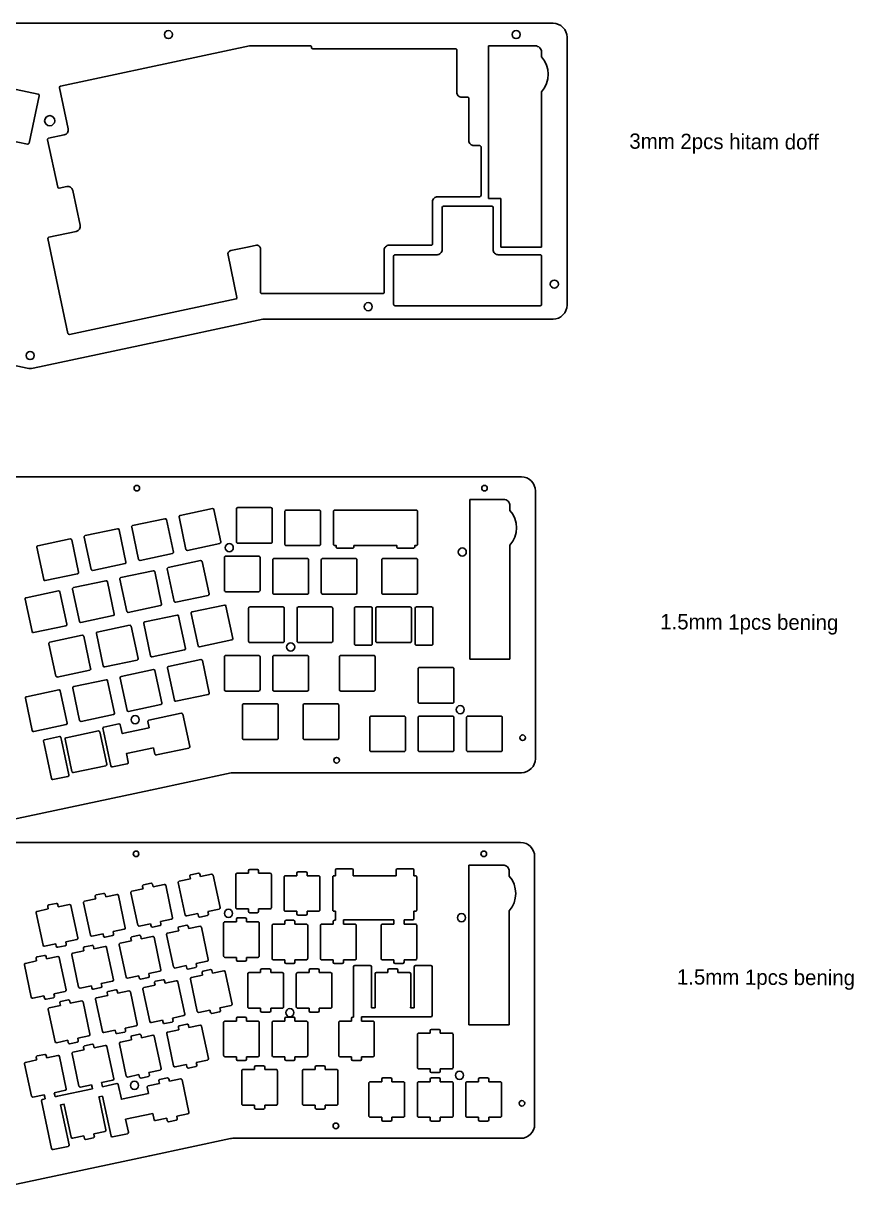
# Model space of a CAD drawing. Extents: x -1 to 521, y -314 to 711.
# Drawn here: x 166.9 to 493.4, y -313.8 to 143.9 of the extents above; entities that cross this region are included whole.
import ezdxf

# ---------------------------------------------------------------- set-up
doc = ezdxf.new("R2010")
doc.units = 0
doc.layers.get('0').update_dxf_attribs({"linetype": 'CONTINUOUS'})

msp = doc.modelspace()

# ---------------------------------------------------------------- linework, layer by layer
for p, q in [((349.83, 98.76), (349.83, 134.98)), ((351.6, 74.94), (349.83, 74.94)), ((351.6, 74.94), (354.6, 74.94)), ((354.6, 74.94), (354.6, 55.89)), ((354.6, 55.89), (370.65, 55.89)), ((342.4, -81.07), (342.4, -43.28)), ((228.12, -50.17), (230.82, -62.89)), ((241.22, -46.88), (228.5, -49.58)), ((244.51, -59.98), (241.81, -47.26)), ((203.95, -54.8), (191.23, -57.5)), ((209.48, -54.14), (212.19, -66.85)), ((222.58, -50.84), (209.87, -53.54)), ((225.88, -63.94), (223.18, -51.22)), ((185.32, -58.76), (172.6, -61.46)), ((188.61, -71.86), (185.91, -59.15)), ((190.85, -58.1), (193.55, -70.81)), ((207.25, -67.9), (204.54, -55.19)), ((172.22, -62.06), (174.92, -74.77)), ((231.41, -63.28), (244.13, -60.57)), ((194.15, -71.2), (206.86, -68.49)), ((212.78, -67.24), (225.5, -64.53)), ((236.6, -67.32), (223.89, -70.02)), ((239.9, -80.42), (237.19, -67.7)), ((175.51, -75.16), (188.23, -72.46)), ((217.97, -71.28), (205.25, -73.98)), ((221.26, -84.38), (218.56, -71.66)), ((223.5, -70.61), (226.2, -83.33)), ((199.33, -75.24), (186.62, -77.94)), ((202.63, -88.34), (199.93, -75.62)), ((204.87, -74.57), (207.57, -87.29)), ((180.7, -79.2), (167.98, -81.9)), ((184, -92.3), (181.29, -79.58)), ((186.23, -78.53), (188.94, -91.25)), ((226.8, -83.71), (239.51, -81.01)), ((342.4, -81.07), (342.4, -106.07)), ((167.6, -82.49), (170.3, -95.21)), ((208.16, -87.67), (220.88, -84.97)), ((245.96, -84.78), (233.24, -87.48)), ((249.26, -97.88), (246.55, -85.17)), ((189.53, -91.63), (202.24, -88.93)), ((227.33, -88.74), (214.61, -91.44)), ((230.62, -101.84), (227.92, -89.13)), ((232.86, -88.08), (235.56, -100.79)), ((170.9, -95.59), (183.61, -92.89)), ((195.59, -96), (198.29, -108.71)), ((208.69, -92.7), (195.98, -95.41)), ((211.99, -105.8), (209.29, -93.09)), ((214.23, -92.04), (216.93, -104.75)), ((176.96, -99.96), (179.66, -112.67)), ((190.06, -96.66), (177.34, -99.37)), ((193.35, -109.76), (190.65, -97.05)), ((236.15, -101.18), (248.87, -98.47)), ((217.52, -105.14), (230.24, -102.44)), ((198.89, -109.1), (211.6, -106.4)), ((223.58, -109.5), (226.29, -122.22)), ((236.68, -106.21), (223.97, -108.91)), ((239.98, -119.31), (237.28, -106.59)), ((342.4, -106.07), (358.21, -106.07)), ((180.25, -113.06), (192.97, -110.36)), ((199.42, -114.13), (186.7, -116.83)), ((204.95, -113.46), (207.65, -126.18)), ((218.05, -110.17), (205.34, -112.87)), ((221.35, -123.27), (218.64, -110.55)), ((180.78, -118.09), (168.07, -120.79)), ((184.08, -131.19), (181.38, -118.47)), ((186.32, -117.42), (189.02, -130.14)), ((202.71, -127.23), (200.01, -114.51)), ((167.68, -121.39), (170.39, -134.1)), ((226.88, -122.6), (239.6, -119.9)), ((189.61, -130.53), (202.33, -127.82)), ((208.25, -126.56), (220.96, -123.86)), ((228.99, -127.32), (216.27, -130.02)), ((232.29, -140.42), (229.58, -127.7)), ((170.98, -134.49), (183.69, -131.78)), ((204.43, -131.52), (198.56, -132.76)), ((205.23, -132.88), (205.02, -131.9)), ((181.07, -136.48), (175.2, -137.73)), ((196.38, -134.25), (183.67, -136.95)), ((199.68, -147.35), (196.97, -134.63)), ((184.78, -151.54), (181.87, -137.84)), ((183.28, -137.54), (185.98, -150.26)), ((218.07, -140.88), (218.59, -143.33)), ((219.19, -143.71), (231.9, -141.01)), ((186.58, -150.65), (199.29, -147.94)), ((201.89, -148.41), (207.75, -147.17)), ((178.53, -153.38), (184.4, -152.13)), ((342.11, -224.77), (342.11, -186.98)), ((232.4, -191.37), (232.61, -192.35)), ((235.72, -190.16), (232.79, -190.78)), ((236.52, -191.52), (236.31, -190.54)), ((240.92, -190.59), (236.52, -191.52)), ((244.22, -203.69), (241.52, -190.97)), ((255.41, -189.19), (255.41, -190.19)), ((258.91, -188.69), (255.91, -188.69)), ((259.41, -190.19), (259.41, -189.19)), ((274.46, -190.14), (274.46, -191.14)), ((277.96, -189.64), (274.96, -189.64)), ((278.46, -191.14), (278.46, -190.14)), ((289.59, -188.89), (289.59, -191.14)), ((296.09, -188.39), (290.09, -188.39)), ((296.59, -191.14), (296.59, -188.89)), ((313.47, -191.14), (296.59, -191.14)), ((313.47, -188.89), (313.47, -191.14)), ((319.97, -188.39), (313.97, -188.39)), ((320.47, -191.14), (320.47, -188.89)), ((213.98, -196.31), (209.57, -197.25)), ((213.77, -195.34), (213.98, -196.31)), ((217.09, -194.12), (214.15, -194.74)), ((217.89, -195.48), (217.68, -194.5)), ((222.29, -194.55), (217.89, -195.48)), ((225.59, -207.65), (222.88, -194.93)), ((227.82, -193.88), (230.53, -206.6)), ((232.61, -192.35), (228.21, -193.29)), ((190.94, -201.21), (195.34, -200.27)), ((195.13, -199.3), (195.34, -200.27)), ((198.45, -198.08), (195.52, -198.7)), ((199.26, -199.44), (199.05, -198.46)), ((199.26, -199.44), (203.76, -198.5)), ((206.95, -211.61), (204.25, -198.89)), ((209.19, -197.84), (211.89, -210.56)), ((171.92, -205.76), (174.63, -218.48)), ((172.31, -205.17), (176.71, -204.23)), ((176.5, -203.26), (176.71, -204.23)), ((179.82, -202.04), (176.89, -202.66)), ((180.62, -203.4), (180.41, -202.43)), ((185.02, -202.47), (180.62, -203.4)), ((188.32, -215.57), (185.62, -202.85)), ((190.56, -201.8), (193.26, -214.52)), ((239.43, -205.22), (243.84, -204.28)), ((239.43, -205.22), (239.64, -206.19)), ((255.41, -205.19), (255.41, -204.19)), ((258.91, -205.69), (255.91, -205.69)), ((259.41, -204.19), (259.41, -205.19)), ((274.46, -206.14), (274.46, -205.14)), ((278.46, -205.14), (278.46, -206.14)), ((289.59, -205.14), (289.59, -208.04)), ((320.47, -208.04), (320.47, -205.14)), ((212.49, -210.94), (216.89, -210.01)), ((217.1, -210.99), (216.89, -210.01)), ((220.8, -209.18), (225.2, -208.24)), ((220.8, -209.18), (221.01, -210.15)), ((231.12, -206.98), (235.52, -206.05)), ((235.73, -207.02), (235.52, -206.05)), ((239.26, -206.79), (236.32, -207.41)), ((250.64, -208.24), (250.64, -209.24)), ((254.14, -207.74), (251.14, -207.74)), ((254.64, -209.24), (254.64, -208.24)), ((269.69, -209.19), (269.69, -210.19)), ((273.19, -208.69), (270.19, -208.69)), ((273.69, -210.19), (273.69, -209.19)), ((277.96, -206.64), (274.96, -206.64)), ((288.74, -209.19), (288.74, -210.19)), ((288.74, -209.19), (288.74, -210.19)), ((289.59, -208.69), (289.24, -208.69)), ((289.59, -208.69), (289.24, -208.69)), ((289.59, -208.04), (289.59, -208.69)), ((292.74, -208.54), (293.59, -208.54)), ((292.74, -209.19), (292.74, -208.54)), ((292.74, -210.19), (292.74, -209.19)), ((292.74, -210.19), (292.74, -209.19)), ((293.59, -208.54), (296.09, -208.54)), ((296.09, -208.54), (312.56, -208.54)), ((312.56, -209.19), (312.56, -208.54)), ((312.56, -209.19), (312.56, -210.19)), ((316.56, -208.54), (319.97, -208.54)), ((316.56, -209.19), (316.56, -208.54)), ((316.56, -210.19), (316.56, -209.19)), ((193.85, -214.9), (198.25, -213.97)), ((198.46, -214.95), (198.25, -213.97)), ((201.99, -214.71), (199.05, -215.33)), ((202.17, -213.14), (206.57, -212.2)), ((202.17, -213.14), (202.37, -214.11)), ((212.47, -214.55), (209.54, -215.18)), ((213.27, -215.92), (213.06, -214.94)), ((217.67, -214.98), (213.27, -215.92)), ((220.62, -210.75), (217.69, -211.37)), ((223.21, -214.32), (225.91, -227.03)), ((223.59, -213.72), (227.99, -212.79)), ((227.79, -211.81), (227.99, -212.79)), ((231.11, -210.59), (228.17, -211.22)), ((231.91, -211.96), (231.7, -210.98)), ((236.41, -211.01), (231.91, -211.96)), ((239.6, -224.12), (236.9, -211.41)), ((179.62, -217.93), (175.22, -218.86)), ((179.83, -218.91), (179.62, -217.93)), ((183.36, -218.67), (180.42, -219.29)), ((187.93, -216.16), (183.53, -217.1)), ((183.53, -217.1), (183.74, -218.08)), ((193.84, -218.52), (190.9, -219.14)), ((194.64, -219.88), (194.43, -218.9)), ((199.04, -218.94), (194.64, -219.88)), ((202.34, -232.04), (199.63, -219.33)), ((204.57, -218.28), (207.28, -230.99)), ((204.96, -217.69), (209.36, -216.75)), ((209.15, -215.77), (209.36, -216.75)), ((220.97, -228.08), (218.27, -215.37)), ((171.88, -223.69), (172.09, -224.67)), ((175.2, -222.48), (172.27, -223.1)), ((176, -223.84), (175.8, -222.86)), ((180.41, -222.9), (176, -223.84)), ((183.7, -236), (181, -223.29)), ((185.94, -222.24), (188.64, -234.95)), ((190.73, -220.71), (186.32, -221.65)), ((190.52, -219.73), (190.73, -220.71)), ((250.64, -224.24), (250.64, -223.24)), ((254.64, -223.24), (254.64, -224.24)), ((269.69, -225.19), (269.69, -224.19)), ((273.69, -224.19), (273.69, -225.19)), ((288.74, -225.19), (288.74, -224.19)), ((288.74, -225.19), (288.74, -224.19)), ((292.74, -224.19), (292.74, -225.19)), ((292.74, -224.19), (292.74, -225.19)), ((312.56, -225.19), (312.56, -224.19)), ((316.56, -224.19), (316.56, -225.19)), ((167.31, -226.2), (170.01, -238.92)), ((172.09, -224.67), (167.69, -225.61)), ((220.58, -228.68), (216.18, -229.61)), ((230.9, -226.48), (226.4, -227.43)), ((231.11, -227.46), (230.9, -226.48)), ((234.64, -227.22), (231.71, -227.85)), ((239.22, -224.72), (234.82, -225.65)), ((234.82, -225.65), (235.02, -226.63)), ((240.46, -228.06), (237.53, -228.68)), ((241.26, -229.42), (241.06, -228.44)), ((245.67, -228.49), (241.26, -229.42)), ((254.14, -224.74), (251.14, -224.74)), ((260.17, -228.24), (260.17, -229.24)), ((263.67, -227.74), (260.67, -227.74)), ((264.17, -229.24), (264.17, -228.24)), ((273.19, -225.69), (270.19, -225.69)), ((279.22, -228.24), (279.22, -229.24)), ((282.72, -227.74), (279.72, -227.74)), ((283.22, -229.24), (283.22, -228.24)), ((292.24, -225.69), (289.24, -225.69)), ((292.24, -225.69), (289.24, -225.69)), ((296.74, -226.99), (296.74, -246.14)), ((303.24, -226.49), (297.24, -226.49)), ((303.74, -243.04), (303.74, -226.99)), ((310.18, -228.24), (310.18, -229.24)), ((313.68, -227.74), (310.68, -227.74)), ((316.06, -225.69), (313.06, -225.69)), ((314.18, -229.24), (314.18, -228.24)), ((320.61, -226.99), (320.61, -243.04)), ((327.11, -226.49), (321.11, -226.49)), ((327.61, -246.14), (327.61, -226.99)), ((342.11, -224.77), (342.11, -249.77)), ((197.55, -233.57), (201.95, -232.64)), ((212.27, -230.44), (207.87, -231.38)), ((212.48, -231.42), (212.27, -230.44)), ((216.01, -231.18), (213.07, -231.81)), ((216.18, -229.61), (216.39, -230.59)), ((218.51, -233.24), (218.72, -234.22)), ((221.83, -232.02), (218.9, -232.64)), ((222.63, -233.38), (222.42, -232.41)), ((227.03, -232.45), (222.63, -233.38)), ((230.33, -245.55), (227.63, -232.83)), ((232.57, -231.78), (235.27, -244.5)), ((237.35, -230.25), (232.95, -231.19)), ((237.14, -229.28), (237.35, -230.25)), ((248.96, -241.59), (246.26, -228.87)), ((305.18, -229.74), (305.18, -242.74)), ((310.18, -229.24), (305.68, -229.24)), ((318.68, -229.24), (314.18, -229.24)), ((319.18, -242.74), (319.18, -229.74)), ((178.92, -237.53), (183.32, -236.6)), ((178.92, -237.53), (179.12, -238.51)), ((189.24, -235.34), (193.64, -234.4)), ((193.84, -235.38), (193.64, -234.4)), ((197.37, -235.14), (194.44, -235.77)), ((197.55, -233.57), (197.76, -234.55)), ((199.88, -237.2), (200.08, -238.18)), ((203.2, -235.98), (200.26, -236.6)), ((204, -237.34), (203.79, -236.37)), ((208.4, -236.41), (204, -237.34)), ((211.69, -249.51), (208.99, -236.79)), ((213.93, -235.74), (216.63, -248.46)), ((218.72, -234.22), (214.32, -235.15)), ((170.6, -239.3), (175, -238.37)), ((175.21, -239.34), (175, -238.37)), ((178.74, -239.1), (175.8, -239.73)), ((181.45, -242.14), (177.05, -243.07)), ((181.24, -241.16), (181.45, -242.14)), ((184.56, -239.94), (181.63, -240.57)), ((185.36, -241.31), (185.16, -240.33)), ((189.87, -240.36), (185.36, -241.31)), ((193.06, -253.47), (190.36, -240.75)), ((195.3, -239.7), (198, -252.42)), ((195.68, -239.11), (200.08, -238.18)), ((244.18, -243.12), (248.58, -242.18)), ((176.66, -243.67), (179.37, -256.38)), ((229.94, -246.14), (225.54, -247.08)), ((225.54, -247.08), (225.75, -248.06)), ((235.86, -244.88), (240.26, -243.95)), ((240.47, -244.93), (240.26, -243.95)), ((244, -244.69), (241.06, -245.31)), ((244.18, -243.12), (244.38, -244.1)), ((254.14, -246.79), (251.14, -246.79)), ((260.17, -244.24), (260.17, -243.24)), ((263.67, -244.74), (260.67, -244.74)), ((264.17, -243.24), (264.17, -244.24)), ((273.19, -246.79), (270.19, -246.79)), ((279.22, -244.24), (279.22, -243.24)), ((282.72, -244.74), (279.72, -244.74)), ((283.22, -243.24), (283.22, -244.24)), ((296.74, -246.79), (296.39, -246.79)), ((296.74, -246.14), (296.74, -246.79)), ((299.89, -246.64), (300.74, -246.64)), ((299.89, -248.29), (299.89, -246.64)), ((300.74, -246.64), (303.24, -246.64)), ((303.24, -246.64), (321.11, -246.64)), ((305.28, -243.04), (303.74, -243.04)), ((320.61, -243.04), (319.08, -243.04)), ((321.11, -246.64), (323.61, -246.64)), ((323.61, -246.64), (327.11, -246.64)), ((211.31, -250.1), (206.91, -251.04)), ((206.91, -251.04), (207.12, -252.02)), ((221.63, -247.91), (217.23, -248.85)), ((221.84, -248.89), (221.63, -247.91)), ((225.36, -248.65), (222.43, -249.27)), ((228.08, -251.68), (223.67, -252.62)), ((227.87, -250.7), (228.08, -251.68)), ((231.19, -249.49), (228.25, -250.11)), ((231.99, -250.85), (231.78, -249.87)), ((236.39, -249.91), (231.99, -250.85)), ((239.69, -263.01), (236.98, -250.3)), ((250.64, -247.29), (250.64, -248.29)), ((254.64, -248.29), (254.64, -247.29)), ((269.69, -247.29), (269.69, -248.29)), ((273.69, -248.29), (273.69, -247.29)), ((295.89, -247.29), (295.89, -248.29)), ((299.89, -248.29), (299.89, -247.29)), ((330.34, -251.55), (327.34, -251.55)), ((342.11, -249.77), (357.92, -249.77)), ((179.96, -256.77), (184.36, -255.83)), ((184.57, -256.81), (184.36, -255.83)), ((188.27, -255), (192.68, -254.06)), ((188.27, -255), (188.48, -255.98)), ((203, -251.87), (198.59, -252.81)), ((203.2, -252.85), (203, -251.87)), ((206.73, -252.61), (203.8, -253.23)), ((209.44, -255.64), (205.04, -256.58)), ((209.24, -254.66), (209.44, -255.64)), ((212.55, -253.45), (209.62, -254.07)), ((213.36, -254.81), (213.15, -253.83)), ((217.76, -253.87), (213.36, -254.81)), ((221.05, -266.98), (218.35, -254.26)), ((223.29, -253.21), (225.99, -265.93)), ((326.84, -252.05), (326.84, -253.05)), ((330.84, -253.05), (330.84, -252.05)), ((188.1, -256.57), (185.16, -257.19)), ((190.81, -259.6), (186.41, -260.54)), ((190.6, -258.62), (190.81, -259.6)), ((193.92, -257.41), (190.99, -258.03)), ((194.72, -258.77), (194.51, -257.79)), ((199.12, -257.84), (194.72, -258.77)), ((202.42, -270.94), (199.72, -258.22)), ((204.66, -257.17), (207.36, -269.89)), ((167.39, -265.09), (170.09, -277.81)), ((172.18, -263.56), (167.77, -264.5)), ((171.97, -262.59), (172.18, -263.56)), ((175.29, -261.37), (172.35, -261.99)), ((176.09, -262.73), (175.88, -261.75)), ((180.49, -261.8), (176.09, -262.73)), ((183.79, -274.9), (181.08, -262.18)), ((186.02, -261.13), (188.73, -273.85)), ((226.59, -266.31), (230.99, -265.38)), ((231.2, -266.35), (230.99, -265.38)), ((239.3, -263.61), (234.9, -264.54)), ((234.9, -264.54), (235.11, -265.52)), ((250.64, -263.29), (250.64, -262.29)), ((254.14, -263.79), (251.14, -263.79)), ((254.64, -262.29), (254.64, -263.29)), ((269.69, -263.29), (269.69, -262.29)), ((273.19, -263.79), (270.19, -263.79)), ((273.69, -262.29), (273.69, -263.29)), ((295.89, -263.29), (295.89, -262.29)), ((299.39, -263.79), (296.39, -263.79)), ((299.89, -262.29), (299.89, -263.29)), ((212.35, -269.34), (207.95, -270.27)), ((212.56, -270.31), (212.35, -269.34)), ((216.27, -268.5), (220.67, -267.57)), ((216.27, -268.5), (216.47, -269.48)), ((234.72, -266.11), (231.79, -266.74)), ((257.79, -266.34), (257.79, -267.34)), ((261.29, -265.84), (258.29, -265.84)), ((261.79, -267.34), (261.79, -266.34)), ((281.6, -266.34), (281.6, -267.34)), ((285.1, -265.84), (282.1, -265.84)), ((285.6, -267.34), (285.6, -266.34)), ((326.84, -268.05), (326.84, -267.05)), ((330.34, -268.55), (327.34, -268.55)), ((330.84, -267.05), (330.84, -268.05)), ((189.32, -274.23), (193.72, -273.3)), ((193.93, -274.27), (193.72, -273.3)), ((193.93, -274.27), (194.06, -274.91)), ((202.03, -271.53), (197.63, -272.46)), ((197.63, -272.46), (197.84, -273.44)), ((197.84, -273.44), (197.98, -274.08)), ((200.21, -273.6), (197.98, -274.08)), ((203.63, -272.88), (200.21, -273.6)), ((204.23, -273.26), (204.73, -275.61)), ((216.09, -270.08), (213.15, -270.7)), ((220.38, -272.79), (215.98, -273.73)), ((220.17, -271.81), (220.38, -272.79)), ((223.49, -270.6), (220.56, -271.22)), ((224.3, -271.96), (224.09, -270.98)), ((228.7, -271.02), (224.3, -271.96)), ((231.99, -284.12), (229.29, -271.41)), ((307.79, -271.1), (307.79, -272.1)), ((311.29, -270.6), (308.29, -270.6)), ((311.79, -272.1), (311.79, -271.1)), ((326.84, -271.1), (326.84, -272.1)), ((330.34, -270.6), (327.34, -270.6)), ((330.84, -272.1), (330.84, -271.1)), ((345.89, -271.1), (345.89, -272.1)), ((349.39, -270.6), (346.39, -270.6)), ((349.89, -272.1), (349.89, -271.1)), ((170.68, -278.19), (175.09, -277.26)), ((175.43, -278.87), (174.41, -279.09)), ((175.29, -278.24), (175.09, -277.26)), ((175.29, -278.24), (175.43, -278.87)), ((179, -276.43), (183.4, -275.49)), ((179, -276.43), (179.21, -277.4)), ((179.21, -277.4), (179.34, -278.04)), ((180.28, -277.84), (179.34, -278.04)), ((194.06, -274.91), (180.28, -277.84)), ((196.52, -278.07), (198.03, -277.75)), ((199.38, -291.06), (196.68, -278.34)), ((198.03, -277.75), (201.36, -293.45)), ((204.93, -276.59), (204.73, -275.61)), ((174.03, -279.68), (178.01, -298.41)), ((181.52, -281.26), (183.02, -280.94)), ((184.85, -296.96), (181.52, -281.26)), ((182.99, -281.25), (185.69, -293.97)), ((257.79, -282.34), (257.79, -281.34)), ((261.29, -282.84), (258.29, -282.84)), ((261.79, -281.34), (261.79, -282.34)), ((281.6, -282.34), (281.6, -281.34)), ((285.1, -282.84), (282.1, -282.84)), ((285.6, -281.34), (285.6, -282.34)), ((217.78, -284.59), (218.3, -287.04)), ((218.89, -287.42), (223.29, -286.49)), ((223.5, -287.46), (223.29, -286.49)), ((227.03, -287.22), (224.09, -287.85)), ((231.61, -284.72), (227.21, -285.65)), ((227.21, -285.65), (227.41, -286.63)), ((307.79, -287.1), (307.79, -286.1)), ((311.29, -287.6), (308.29, -287.6)), ((311.79, -286.1), (311.79, -287.1)), ((326.84, -287.1), (326.84, -286.1)), ((330.34, -287.6), (327.34, -287.6)), ((330.84, -286.1), (330.84, -287.1)), ((345.89, -287.1), (345.89, -286.1)), ((349.39, -287.6), (346.39, -287.6)), ((349.89, -286.1), (349.89, -287.1)), ((194.6, -292.58), (199, -291.65)), ((194.6, -292.58), (194.8, -293.56)), ((201.96, -293.83), (207.82, -292.58)), ((207.85, -290.28), (208.21, -291.99)), ((186.28, -294.35), (190.68, -293.42)), ((190.89, -294.39), (190.68, -293.42)), ((194.42, -294.16), (191.49, -294.78)), ((178.6, -298.8), (184.47, -297.55))]:
    msp.add_line(p, q)
at = {"linetype": 'CONTINUOUS'}
for points in [[(229.29, 20.77), (229.29, 20.77), (261, 27.51, -0.052408), (261.94, 27.6), (375.15, 27.6, 0.414214), (380.65, 33.1), (380.65, 138.36, 0.414214), (375.15, 143.86), (336.81, 143.86), (249.73, 143.86), (89.55, 143.86), (17.48, 143.86, 0.414214), (11.98, 138.36), (11.98, 33.1, 0.414214), (17.48, 27.6), (77.2, 27.6, -0.052407), (78.14, 27.51), (168.43, 8.32, 0.105097), (170.71, 8.32), (229.29, 20.77)], [(160.96, 97.96), (168.58, 96.35, 0.414174), (169.17, 96.73), (173.14, 115.37, 0.414224), (172.75, 115.96), (153.51, 120.05)], [(216.86, -157.5), (216.86, -157.5), (248.57, -150.76, -0.052408), (249.51, -150.66), (362.71, -150.66, 0.414214), (368.21, -145.16), (368.21, -39.91, 0.414214), (362.71, -34.41), (324.38, -34.41), (237.3, -34.41), (77.12, -34.41), (5.05, -34.41, 0.414214), (-0.45, -39.91), (-0.45, -145.16, 0.414214), (5.05, -150.66), (64.77, -150.66, -0.052407), (65.71, -150.76), (155.99, -169.95, 0.105097), (158.28, -169.95), (216.86, -157.5)], [(216.27, -130.02, 0.414214), (215.89, -130.61), (216.41, -133.06)], [(181.07, -136.48, -0.414214), (181.67, -136.87), (181.87, -137.84, -0.000265), (181.87, -137.84)], [(198.56, -132.76, 0.414214), (198.17, -133.36), (198.38, -134.33), (201.29, -148.03)], [(175.2, -137.73, 0.414214), (174.82, -138.32), (175.03, -139.3), (177.94, -152.99)], [(216.57, -301.2), (216.57, -301.2), (248.28, -294.46, -0.052408), (249.21, -294.36), (362.42, -294.36, 0.414214), (367.92, -288.86), (367.92, -183.61, 0.414214), (362.42, -178.11), (324.08, -178.11), (237, -178.11), (76.83, -178.11), (4.76, -178.11, 0.414214), (-0.74, -183.61), (-0.74, -288.86, 0.414214), (4.76, -294.36), (64.48, -294.36, -0.052407), (65.41, -294.46), (155.7, -313.65, 0.105097), (157.99, -313.65), (216.57, -301.2)], [(215.98, -273.73, 0.414214), (215.6, -274.32), (216.12, -276.77)]]:
    msp.add_lwpolyline(points, format="xyb", dxfattribs=at)
msp.add_lwpolyline([(260.61, 37.6), (308.23, 37.6, 0.414214), (308.73, 38.1), (308.73, 54.65, -0.414214), (310.73, 56.65), (327.28, 56.65, 0.414214), (327.78, 57.15), (327.78, 73.7, -0.414214), (329.78, 75.7), (346.33, 75.7, 0.414214), (346.83, 76.2), (346.83, 95.26, 0.414214), (346.33, 95.76), (344.07, 95.76, -0.414214), (342.07, 97.76), (342.07, 114.31, 0.414214), (341.57, 114.81), (339.31, 114.81, -0.414214), (337.31, 116.81), (337.31, 133.36, 0.414214), (336.81, 133.86), (280.66, 133.86, -0.414214), (280.16, 134.36), (280.16, 134.48, 0.414214), (279.66, 134.98), (256.3, 134.98, 0.052423), (255.78, 134.93), (237.95, 131.14), (237.95, 131.14), (181.44, 119.13, 0.414186), (181.06, 118.53), (184.49, 102.37, -0.414207), (182.95, 99.99), (176.83, 98.69, 0.414239), (176.44, 98.1), (180.4, 79.46, 0.414186), (181, 79.08), (183.95, 79.71, -0.414206), (186.32, 78.17), (189.24, 64.46, -0.414196), (187.7, 62.09), (176.91, 59.8, 0.414201), (176.52, 59.21), (180.49, 40.57), (184.44, 21.97, 0.414212), (185.03, 21.58), (227.21, 30.55), (250.51, 35.5, 0.414194), (250.89, 36.09), (247.36, 52.74, -0.414184), (248.51, 54.52), (255.62, 56.03), (258.56, 56.65), (258.61, 56.65, -0.414214), (260.11, 55.15), (260.11, 38.1, 0.414214)], format="xyb", close=True, dxfattribs=at)
at = {"color": 0}
for points in [[(370.65, 130.7), (370.65, 132.48, 0.414214), (368.15, 134.98), (349.83, 134.98)], [(358.21, -47.56), (358.21, -45.78, 0.414214), (355.71, -43.28), (342.4, -43.28)], [(357.92, -191.27), (357.92, -189.48, 0.414214), (355.42, -186.98), (342.11, -186.98)]]:
    msp.add_lwpolyline(points, format="xyb", dxfattribs=at)
for points in [[(370.65, 55.89), (370.65, 116.96)], [(358.21, -106.07), (358.21, -61.3)], [(357.92, -249.77), (357.92, -205.01)]]:
    msp.add_lwpolyline(points, dxfattribs=at)
at = {"linetype": 'CONTINUOUS'}
for points in [[(349.83, 74.94), (349.83, 98.76)], [(216.41, -133.06), (205.75, -135.32), (205.23, -132.88)], [(218.07, -140.88), (207.41, -143.15), (208.14, -146.57)], [(216.12, -276.77), (205.45, -279.03), (204.93, -276.59)], [(217.78, -284.59), (207.12, -286.86), (207.85, -290.28)]]:
    msp.add_lwpolyline(points, dxfattribs=at)
at = {"color": 0}
msp.add_lwpolyline([(329.54, 52.89), (312.99, 52.89, 0.414214), (312.49, 52.39), (312.49, 33.34, 0.414214), (312.99, 32.84), (370.15, 32.84, 0.414214), (370.65, 33.34), (370.65, 52.39, 0.414214), (370.15, 52.89), (353.6, 52.89, -0.414214), (351.6, 54.89), (351.6, 71.44, 0.414214), (351.1, 71.94), (332.04, 71.94, 0.414214), (331.54, 71.44), (331.54, 54.89, -0.414214)], format="xyb", close=True, dxfattribs=at)
for points in [[(250.7, -46.98), (250.7, -59.98, 0.414214), (251.2, -60.48), (264.2, -60.48, 0.414214), (264.7, -59.98), (264.7, -46.98, 0.414214), (264.2, -46.48), (251.2, -46.48, 0.414214)], [(269.75, -47.93), (269.75, -60.93, 0.414214), (270.25, -61.43), (283.25, -61.43, 0.414214), (283.75, -60.93), (283.75, -47.93, 0.414214), (283.25, -47.43), (270.25, -47.43, 0.414214)], [(320.76, -61.93), (320.76, -61.43), (321.35, -61.43, 0.414214), (321.85, -60.93), (321.85, -47.93, 0.414214), (321.35, -47.43), (320.26, -47.43), (314.26, -47.43), (311.83, -47.43), (308.35, -47.43), (302.3, -47.43), (298.83, -47.43), (296.39, -47.43), (290.39, -47.43), (289.3, -47.43, 0.414214), (288.8, -47.93), (288.8, -60.93, 0.414214), (289.3, -61.43), (289.89, -61.43), (289.89, -61.93, 0.414214), (290.39, -62.43), (296.39, -62.43, 0.414214), (296.89, -61.93), (296.89, -61.43), (298.83, -61.43), (302.3, -61.43), (308.35, -61.43), (311.83, -61.43), (313.76, -61.43), (313.76, -61.93, 0.414214), (314.26, -62.43), (320.26, -62.43, 0.414214)], [(245.94, -66.03), (245.94, -79.03, 0.414214), (246.44, -79.53), (259.44, -79.53, 0.414214), (259.94, -79.03), (259.94, -66.03, 0.414214), (259.44, -65.53), (246.44, -65.53, 0.414214)], [(264.99, -66.98), (264.99, -79.98, 0.414214), (265.49, -80.48), (278.49, -80.48, 0.414214), (278.99, -79.98), (278.99, -66.98, 0.414214), (278.49, -66.48), (265.49, -66.48, 0.414214)], [(284.04, -66.98), (284.04, -79.98, 0.414214), (284.54, -80.48), (297.54, -80.48, 0.414214), (298.04, -79.98), (298.04, -66.98, 0.414214), (297.54, -66.48), (284.54, -66.48, 0.414214)], [(307.85, -66.98), (307.85, -79.98, 0.414214), (308.35, -80.48), (321.35, -80.48, 0.414214), (321.85, -79.98), (321.85, -66.98, 0.414214), (321.35, -66.48), (308.35, -66.48, 0.414214)], [(255.46, -86.03), (255.46, -99.03, 0.414214), (255.96, -99.53), (268.96, -99.53, 0.414214), (269.46, -99.03), (269.46, -86.03, 0.414214), (268.96, -85.53), (255.96, -85.53, 0.414214)], [(274.51, -86.03), (274.51, -99.03, 0.414214), (275.01, -99.53), (288.01, -99.53, 0.414214), (288.51, -99.03), (288.51, -86.03, 0.414214), (288.01, -85.53), (275.01, -85.53, 0.414214)], [(297.03, -86.03), (297.03, -100.03, 0.414214), (297.53, -100.53), (303.53, -100.53, 0.414214), (304.03, -100.03), (304.03, -86.03, 0.414214), (303.53, -85.53), (297.53, -85.53, 0.414214)], [(305.47, -86.03), (305.47, -99.03, 0.414214), (305.97, -99.53), (318.97, -99.53, 0.414214), (319.47, -99.03), (319.47, -86.03, 0.414214), (318.97, -85.53), (305.97, -85.53, 0.414214)], [(320.91, -86.03), (320.91, -100.03, 0.414214), (321.41, -100.53), (327.41, -100.53, 0.414214), (327.91, -100.03), (327.91, -86.03, 0.414214), (327.41, -85.53), (321.41, -85.53, 0.414214)], [(245.94, -105.08), (245.94, -118.08, 0.414214), (246.44, -118.58), (259.44, -118.58, 0.414214), (259.94, -118.08), (259.94, -105.08, 0.414214), (259.44, -104.58), (246.44, -104.58, 0.414214)], [(264.99, -105.08), (264.99, -118.08, 0.414214), (265.49, -118.58), (278.49, -118.58, 0.414214), (278.99, -118.08), (278.99, -105.08, 0.414214), (278.49, -104.58), (265.49, -104.58, 0.414214)], [(291.18, -105.08), (291.18, -118.08, 0.414214), (291.68, -118.58), (304.68, -118.58, 0.414214), (305.18, -118.08), (305.18, -105.08, 0.414214), (304.68, -104.58), (291.68, -104.58, 0.414214)], [(322.14, -109.84), (322.14, -122.84, 0.414214), (322.64, -123.34), (335.64, -123.34, 0.414214), (336.14, -122.84), (336.14, -109.84, 0.414214), (335.64, -109.34), (322.64, -109.34, 0.414214)], [(253.08, -124.13), (253.08, -137.13, 0.414214), (253.58, -137.63), (266.58, -137.63, 0.414214), (267.08, -137.13), (267.08, -124.13, 0.414214), (266.58, -123.63), (253.58, -123.63, 0.414214)], [(276.89, -124.13), (276.89, -137.13, 0.414214), (277.39, -137.63), (290.39, -137.63, 0.414214), (290.89, -137.13), (290.89, -124.13, 0.414214), (290.39, -123.63), (277.39, -123.63, 0.414214)], [(303.09, -128.89), (303.09, -141.89, 0.414214), (303.59, -142.39), (316.59, -142.39, 0.414214), (317.09, -141.89), (317.09, -128.89, 0.414214), (316.59, -128.39), (303.59, -128.39, 0.414214)], [(322.14, -128.89), (322.14, -141.89, 0.414214), (322.64, -142.39), (335.64, -142.39, 0.414214), (336.14, -141.89), (336.14, -128.89, 0.414214), (335.64, -128.39), (322.64, -128.39, 0.414214)], [(341.19, -128.89), (341.19, -141.89, 0.414214), (341.69, -142.39), (354.69, -142.39, 0.414214), (355.19, -141.89), (355.19, -128.89, 0.414214), (354.69, -128.39), (341.69, -128.39, 0.414214)]]:
    msp.add_lwpolyline(points, format="xyb", close=True)
for points in [[(255.41, -190.19), (250.91, -190.19, 0.414214), (250.41, -190.69), (250.41, -203.69, 0.414214), (250.91, -204.19), (255.41, -204.19)], [(259.41, -204.19), (263.91, -204.19, 0.414214), (264.41, -203.69), (264.41, -190.69, 0.414214), (263.91, -190.19), (259.41, -190.19)], [(274.46, -191.14), (269.96, -191.14, 0.414214), (269.46, -191.64), (269.46, -204.64, 0.414214), (269.96, -205.14), (274.46, -205.14)], [(278.46, -205.14), (282.96, -205.14, 0.414214), (283.46, -204.64), (283.46, -191.64, 0.414214), (282.96, -191.14), (278.46, -191.14)], [(289.59, -191.14), (289.01, -191.14, 0.414214), (288.51, -191.64), (288.51, -204.64, 0.414214), (289.01, -205.14), (289.59, -205.14), (289.59, -205.64)], [(320.47, -205.64), (320.47, -205.14), (321.06, -205.14, 0.414214), (321.56, -204.64), (321.56, -191.64, 0.414214), (321.06, -191.14), (320.47, -191.14)], [(250.64, -209.24), (246.14, -209.24, 0.414214), (245.64, -209.74), (245.64, -222.74, 0.414214), (246.14, -223.24), (250.64, -223.24)], [(254.64, -223.24), (259.14, -223.24, 0.414214), (259.64, -222.74), (259.64, -209.74, 0.414214), (259.14, -209.24), (254.64, -209.24)], [(269.69, -210.19), (265.19, -210.19, 0.414214), (264.69, -210.69), (264.69, -223.69, 0.414214), (265.19, -224.19), (269.69, -224.19)], [(273.69, -224.19), (278.19, -224.19, 0.414214), (278.69, -223.69), (278.69, -210.69, 0.414214), (278.19, -210.19), (273.69, -210.19)], [(288.74, -210.19), (284.24, -210.19, 0.414214), (283.74, -210.69), (283.74, -223.69, 0.414214), (284.24, -224.19), (288.74, -224.19)], [(292.74, -224.19), (297.24, -224.19, 0.414214), (297.74, -223.69), (297.74, -210.69, 0.414214), (297.24, -210.19), (292.74, -210.19)], [(312.56, -210.19), (308.06, -210.19, 0.414214), (307.56, -210.69), (307.56, -223.69, 0.414214), (308.06, -224.19), (312.56, -224.19)], [(316.56, -224.19), (321.06, -224.19, 0.414214), (321.56, -223.69), (321.56, -210.69, 0.414214), (321.06, -210.19), (316.56, -210.19)], [(260.17, -229.24), (255.67, -229.24, 0.414214), (255.17, -229.74), (255.17, -242.74, 0.414214), (255.67, -243.24), (260.17, -243.24)], [(264.17, -243.24), (268.67, -243.24, 0.414214), (269.17, -242.74), (269.17, -229.74, 0.414214), (268.67, -229.24), (264.17, -229.24)], [(279.22, -229.24), (274.72, -229.24, 0.414214), (274.22, -229.74), (274.22, -242.74, 0.414214), (274.72, -243.24), (279.22, -243.24)], [(283.22, -243.24), (287.72, -243.24, 0.414214), (288.22, -242.74), (288.22, -229.74, 0.414214), (287.72, -229.24), (283.22, -229.24)], [(310.18, -229.24), (305.68, -229.24, 0.414214), (305.18, -229.74), (305.18, -237.04)], [(319.18, -237.04), (319.18, -229.74, 0.414214), (318.68, -229.24), (314.18, -229.24)], [(250.64, -248.29), (246.14, -248.29, 0.414214), (245.64, -248.79), (245.64, -261.79, 0.414214), (246.14, -262.29), (250.64, -262.29)], [(254.64, -262.29), (259.14, -262.29, 0.414214), (259.64, -261.79), (259.64, -248.79, 0.414214), (259.14, -248.29), (254.64, -248.29)], [(269.69, -248.29), (265.19, -248.29, 0.414214), (264.69, -248.79), (264.69, -261.79, 0.414214), (265.19, -262.29), (269.69, -262.29)], [(273.69, -262.29), (278.19, -262.29, 0.414214), (278.69, -261.79), (278.69, -248.79, 0.414214), (278.19, -248.29), (273.69, -248.29)], [(295.89, -248.29), (291.39, -248.29, 0.414214), (290.89, -248.79), (290.89, -261.79, 0.414214), (291.39, -262.29), (295.89, -262.29)], [(299.89, -262.29), (304.39, -262.29, 0.414214), (304.89, -261.79), (304.89, -248.79, 0.414214), (304.39, -248.29), (299.89, -248.29)], [(326.84, -253.05), (322.34, -253.05, 0.414214), (321.84, -253.55), (321.84, -266.55, 0.414214), (322.34, -267.05), (326.84, -267.05)], [(330.84, -267.05), (335.34, -267.05, 0.414214), (335.84, -266.55), (335.84, -253.55, 0.414214), (335.34, -253.05), (330.84, -253.05)], [(257.79, -267.34), (253.29, -267.34, 0.414214), (252.79, -267.84), (252.79, -280.84, 0.414214), (253.29, -281.34), (257.79, -281.34)], [(261.79, -281.34), (266.29, -281.34, 0.414214), (266.79, -280.84), (266.79, -267.84, 0.414214), (266.29, -267.34), (261.79, -267.34)], [(281.6, -267.34), (277.1, -267.34, 0.414214), (276.6, -267.84), (276.6, -280.84, 0.414214), (277.1, -281.34), (281.6, -281.34)], [(285.6, -281.34), (290.1, -281.34, 0.414214), (290.6, -280.84), (290.6, -267.84, 0.414214), (290.1, -267.34), (285.6, -267.34)], [(307.79, -272.1), (303.29, -272.1, 0.414214), (302.79, -272.6), (302.79, -285.6, 0.414214), (303.29, -286.1), (307.79, -286.1)], [(311.79, -286.1), (316.29, -286.1, 0.414214), (316.79, -285.6), (316.79, -272.6, 0.414214), (316.29, -272.1), (311.79, -272.1)], [(326.84, -272.1), (322.34, -272.1, 0.414214), (321.84, -272.6), (321.84, -285.6, 0.414214), (322.34, -286.1), (326.84, -286.1)], [(330.84, -286.1), (335.34, -286.1, 0.414214), (335.84, -285.6), (335.84, -272.6, 0.414214), (335.34, -272.1), (330.84, -272.1)], [(345.89, -272.1), (341.39, -272.1, 0.414214), (340.89, -272.6), (340.89, -285.6, 0.414214), (341.39, -286.1), (345.89, -286.1)], [(349.89, -286.1), (354.39, -286.1, 0.414214), (354.89, -285.6), (354.89, -272.6, 0.414214), (354.39, -272.1), (349.89, -272.1)]]:
    msp.add_lwpolyline(points, format="xyb")
for points in [[(289.59, -190.24), (289.59, -191.14)], [(320.47, -191.14), (320.47, -190.24)], [(289.59, -205.14), (289.59, -206.04)], [(320.47, -206.04), (320.47, -205.14)]]:
    msp.add_lwpolyline(points)
at = {"linetype": 'CONTINUOUS'}
for centre, radius in [((223.93, 139.42), 1.6), ((360.65, 139.42), 1.6), ((177.26, 105.57), 2), ((375.65, 41.35), 1.6), ((302.49, 32.48), 1.6), ((169.57, 13.27), 1.6), ((211.5, -38.84), 1.1), ((348.21, -38.84), 1.1), ((247.85, -62.24), 1.6), ((339.46, -63.96), 1.6), ((271.99, -101.26), 1.6), ((338.66, -125.87), 1.6), ((210.87, -129.84), 1.6), ((363.21, -136.91), 1.1), ((290.06, -145.78), 1.1), ((211.21, -182.55), 1.1), ((347.92, -182.55), 1.1), ((247.56, -205.95), 1.6), ((339.16, -207.66), 1.6), ((271.69, -244.97), 1.6), ((338.37, -269.58), 1.6), ((210.58, -273.54), 1.6), ((362.92, -280.61), 1.1), ((289.77, -289.48), 1.1)]:
    msp.add_circle(centre, radius, dxfattribs=at)
for centre, radius, start, end in [((362.71, 123.83), 10.5, 319.1342, 40.8658), ((228.61, -50.07), 0.5, 102, 192), ((241.32, -47.37), 0.5, 12, 102), ((350.27, -54.43), 10.5, 319.1342, 40.8658), ((204.05, -55.29), 0.5, 12, 102), ((209.97, -54.03), 0.5, 102, 192), ((222.69, -51.33), 0.5, 12, 102), ((185.42, -59.25), 0.5, 12, 102), ((191.34, -57.99), 0.5, 102, 192), ((172.71, -61.95), 0.5, 102, 192), ((225.39, -64.04), 0.5, 282, 12), ((231.31, -62.79), 0.5, 192, 282), ((244.03, -60.08), 0.5, 282, 12), ((206.76, -68.01), 0.5, 282, 12), ((212.68, -66.75), 0.5, 192, 282), ((236.71, -67.8), 0.5, 12, 102), ((188.12, -71.97), 0.5, 282, 12), ((194.04, -70.71), 0.5, 192, 282), ((218.07, -71.76), 0.5, 12, 102), ((223.99, -70.51), 0.5, 102, 192), ((175.41, -74.67), 0.5, 192, 282), ((199.44, -75.73), 0.5, 12, 102), ((205.36, -74.47), 0.5, 102, 192), ((168.09, -82.39), 0.5, 102, 192), ((180.8, -79.69), 0.5, 12, 102), ((186.72, -78.43), 0.5, 102, 192), ((239.41, -80.52), 0.5, 282, 12), ((220.77, -84.48), 0.5, 282, 12), ((226.69, -83.22), 0.5, 192, 282), ((246.06, -85.27), 0.5, 12, 102), ((189.42, -91.14), 0.5, 192, 282), ((202.14, -88.44), 0.5, 282, 12), ((208.06, -87.18), 0.5, 192, 282), ((214.71, -91.93), 0.5, 102, 192), ((227.43, -89.23), 0.5, 12, 102), ((233.35, -87.97), 0.5, 102, 192), ((170.79, -95.11), 0.5, 192, 282), ((183.51, -92.4), 0.5, 282, 12), ((196.08, -95.89), 0.5, 102, 192), ((208.8, -93.19), 0.5, 12, 102), ((177.45, -99.85), 0.5, 102, 192), ((190.16, -97.15), 0.5, 12, 102), ((248.77, -97.99), 0.5, 282, 12), ((217.42, -104.65), 0.5, 192, 282), ((230.13, -101.95), 0.5, 282, 12), ((236.05, -100.69), 0.5, 192, 282), ((192.87, -109.87), 0.5, 282, 12), ((198.78, -108.61), 0.5, 192, 282), ((211.5, -105.91), 0.5, 282, 12), ((224.07, -109.4), 0.5, 102, 192), ((236.79, -106.7), 0.5, 12, 102), ((180.15, -112.57), 0.5, 192, 282), ((199.52, -114.62), 0.5, 12, 102), ((205.44, -113.36), 0.5, 102, 192), ((218.16, -110.66), 0.5, 12, 102), ((180.89, -118.58), 0.5, 12, 102), ((186.81, -117.32), 0.5, 102, 192), ((168.17, -121.28), 0.5, 102, 192), ((220.86, -123.37), 0.5, 282, 12), ((226.78, -122.12), 0.5, 192, 282), ((239.49, -119.41), 0.5, 282, 12), ((202.22, -127.33), 0.5, 282, 12), ((208.14, -126.08), 0.5, 192, 282), ((229.09, -127.81), 0.5, 12, 102), ((183.59, -131.29), 0.5, 282, 12), ((189.51, -130.04), 0.5, 192, 282), ((204.53, -132.01), 0.5, 12, 102), ((170.87, -134), 0.5, 192, 282), ((183.77, -137.44), 0.5, 102, 192), ((196.49, -134.74), 0.5, 12, 102), ((204.74, -132.98), 0.5, 12, 12.0339), ((231.8, -140.52), 0.5, 282, 12), ((219.08, -143.23), 0.5, 192, 282), ((186.47, -150.16), 0.5, 192, 282), ((199.19, -147.45), 0.5, 282, 12), ((201.57, -146.95), 0.5, 192, 192.0607), ((201.78, -147.92), 0.5, 192, 282), ((207.65, -146.68), 0.5, 282, 12), ((178.22, -151.91), 0.5, 192, 192.0339), ((178.43, -152.89), 0.5, 192, 282), ((184.3, -151.64), 0.5, 282, 12), ((232.89, -191.27), 0.5, 102, 192), ((235.83, -190.65), 0.5, 12, 102), ((241.03, -191.07), 0.5, 12, 102), ((255.91, -189.19), 0.5, 90, 180), ((258.91, -189.19), 0.5, 0, 90), ((274.96, -190.14), 0.5, 90, 180), ((277.96, -190.14), 0.5, 0, 90), ((290.09, -188.89), 0.5, 90, 180), ((296.09, -188.89), 0.5, 0, 90), ((313.97, -188.89), 0.5, 90, 180), ((319.97, -188.89), 0.5, 0, 90), ((349.98, -198.14), 10.5, 319.1342, 40.8658), ((214.26, -195.23), 0.5, 102, 192), ((217.19, -194.61), 0.5, 12, 102), ((222.39, -195.04), 0.5, 12, 102), ((228.31, -193.78), 0.5, 102, 192), ((191.05, -201.7), 0.5, 102, 192), ((195.62, -199.19), 0.5, 102, 192), ((198.56, -198.57), 0.5, 12, 102), ((203.76, -199), 0.5, 12, 102), ((209.68, -197.74), 0.5, 102, 192), ((172.41, -205.66), 0.5, 102, 192), ((176.99, -203.15), 0.5, 102, 192), ((179.92, -202.53), 0.5, 12, 102), ((185.13, -202.96), 0.5, 12, 102), ((243.73, -203.79), 0.5, 282, 12), ((255.91, -205.19), 0.5, 180, 270), ((258.91, -205.19), 0.5, 270, 0), ((220.52, -210.26), 0.5, 282, 12), ((225.1, -207.75), 0.5, 282, 12), ((231.02, -206.49), 0.5, 192, 282), ((236.22, -206.92), 0.5, 192, 282), ((239.15, -206.3), 0.5, 282, 12), ((251.14, -208.24), 0.5, 90, 180), ((254.14, -208.24), 0.5, 0, 90), ((270.19, -209.19), 0.5, 90, 180), ((273.19, -209.19), 0.5, 0, 90), ((274.96, -206.14), 0.5, 180, 270), ((277.96, -206.14), 0.5, 270, 0), ((289.24, -209.19), 0.5, 90, 180), ((289.24, -209.19), 0.5, 90, 180), ((319.97, -208.04), 0.5, 270, 0), ((193.75, -214.41), 0.5, 192, 282), ((198.95, -214.84), 0.5, 192, 282), ((201.88, -214.22), 0.5, 282, 12), ((206.46, -211.71), 0.5, 282, 12), ((212.38, -210.45), 0.5, 192, 282), ((212.58, -215.04), 0.5, 12, 102), ((217.58, -210.88), 0.5, 192, 282), ((217.78, -215.47), 0.5, 12, 102), ((223.7, -214.21), 0.5, 102, 192), ((228.27, -211.71), 0.5, 102, 192), ((231.21, -211.08), 0.5, 12, 102), ((236.41, -211.51), 0.5, 12, 102), ((175.11, -218.38), 0.5, 192, 282), ((180.32, -218.8), 0.5, 192, 282), ((183.25, -218.18), 0.5, 282, 12), ((187.83, -215.67), 0.5, 282, 12), ((191.01, -219.63), 0.5, 102, 192), ((193.94, -219), 0.5, 12, 102), ((199.14, -219.43), 0.5, 12, 102), ((205.06, -218.17), 0.5, 102, 192), ((209.64, -215.67), 0.5, 102, 192), ((172.37, -223.59), 0.5, 102, 192), ((175.31, -222.97), 0.5, 12, 102), ((180.51, -223.39), 0.5, 12, 102), ((186.43, -222.14), 0.5, 102, 192), ((239.11, -224.23), 0.5, 282, 12), ((251.14, -224.24), 0.5, 180, 270), ((254.14, -224.24), 0.5, 270, 0), ((167.79, -226.1), 0.5, 102, 192), ((220.48, -228.19), 0.5, 282, 12), ((226.4, -226.93), 0.5, 192, 282), ((231.6, -227.36), 0.5, 192, 282), ((234.54, -226.73), 0.5, 282, 12), ((237.63, -229.17), 0.5, 102, 192), ((240.57, -228.55), 0.5, 12, 102), ((245.77, -228.98), 0.5, 12, 102), ((260.67, -228.24), 0.5, 90, 180), ((263.67, -228.24), 0.5, 0, 90), ((270.19, -225.19), 0.5, 180, 270), ((273.19, -225.19), 0.5, 270, 0), ((279.72, -228.24), 0.5, 90, 180), ((282.72, -228.24), 0.5, 0, 90), ((289.24, -225.19), 0.5, 180, 270), ((289.24, -225.19), 0.5, 180, 270), ((292.24, -225.19), 0.5, 270, 0), ((292.24, -225.19), 0.5, 270, 0), ((297.24, -226.99), 0.5, 90, 180), ((303.24, -226.99), 0.5, 0, 90), ((310.68, -228.24), 0.5, 90, 180), ((313.06, -225.19), 0.5, 180, 270), ((313.68, -228.24), 0.5, 0, 90), ((316.06, -225.19), 0.5, 270, 0), ((321.11, -226.99), 0.5, 90, 180), ((327.11, -226.99), 0.5, 0, 90), ((201.85, -232.15), 0.5, 282, 12), ((207.76, -230.89), 0.5, 192, 282), ((212.97, -231.32), 0.5, 192, 282), ((215.9, -230.69), 0.5, 282, 12), ((219, -233.13), 0.5, 102, 192), ((221.93, -232.51), 0.5, 12, 102), ((227.14, -232.94), 0.5, 12, 102), ((233.05, -231.68), 0.5, 102, 192), ((305.68, -229.74), 0.5, 90, 180), ((318.68, -229.74), 0.5, 0, 90), ((183.21, -236.11), 0.5, 282, 12), ((189.13, -234.85), 0.5, 192, 282), ((194.33, -235.28), 0.5, 192, 282), ((197.27, -234.65), 0.5, 282, 12), ((200.37, -237.09), 0.5, 102, 192), ((203.3, -236.47), 0.5, 12, 102), ((208.5, -236.9), 0.5, 12, 102), ((214.42, -235.64), 0.5, 102, 192), ((170.5, -238.81), 0.5, 192, 282), ((175.7, -239.24), 0.5, 192, 282), ((178.63, -238.62), 0.5, 282, 12), ((181.73, -241.05), 0.5, 102, 192), ((184.67, -240.43), 0.5, 12, 102), ((189.87, -240.86), 0.5, 12, 102), ((195.79, -239.6), 0.5, 102, 192), ((248.47, -241.69), 0.5, 282, 12), ((177.15, -243.56), 0.5, 102, 192), ((229.84, -245.65), 0.5, 282, 12), ((235.76, -244.4), 0.5, 192, 282), ((240.96, -244.82), 0.5, 192, 282), ((243.89, -244.2), 0.5, 282, 12), ((251.14, -247.29), 0.5, 90, 180), ((254.14, -247.29), 0.5, 0, 90), ((260.67, -244.24), 0.5, 180, 270), ((263.67, -244.24), 0.5, 270, 0), ((270.19, -247.29), 0.5, 90, 180), ((273.19, -247.29), 0.5, 0, 90), ((279.72, -244.24), 0.5, 180, 270), ((282.72, -244.24), 0.5, 270, 0), ((296.39, -247.29), 0.5, 90, 180), ((305.68, -242.74), 0.5, 180, 216.8699), ((318.68, -242.74), 0.5, 323.1301, 0), ((327.11, -246.14), 0.5, 270, 0), ((211.21, -249.61), 0.5, 282, 12), ((217.12, -248.36), 0.5, 192, 282), ((222.33, -248.78), 0.5, 192, 282), ((225.26, -248.16), 0.5, 282, 12), ((228.36, -250.6), 0.5, 102, 192), ((231.29, -249.98), 0.5, 12, 102), ((236.49, -250.4), 0.5, 12, 102), ((327.34, -252.05), 0.5, 90, 180), ((330.34, -252.05), 0.5, 0, 90), ((187.99, -256.08), 0.5, 282, 12), ((192.57, -253.57), 0.5, 282, 12), ((198.49, -252.32), 0.5, 192, 282), ((203.69, -252.74), 0.5, 192, 282), ((206.63, -252.12), 0.5, 282, 12), ((209.72, -254.56), 0.5, 102, 192), ((212.66, -253.94), 0.5, 12, 102), ((217.86, -254.36), 0.5, 12, 102), ((223.78, -253.11), 0.5, 102, 192), ((179.86, -256.28), 0.5, 192, 282), ((185.06, -256.71), 0.5, 192, 282), ((186.51, -261.03), 0.5, 102, 192), ((191.09, -258.52), 0.5, 102, 192), ((194.02, -257.9), 0.5, 12, 102), ((199.23, -258.32), 0.5, 12, 102), ((205.15, -257.07), 0.5, 102, 192), ((167.88, -264.99), 0.5, 102, 192), ((172.46, -262.48), 0.5, 102, 192), ((175.39, -261.86), 0.5, 12, 102), ((180.59, -262.29), 0.5, 12, 102), ((239.2, -263.12), 0.5, 282, 12), ((251.14, -263.29), 0.5, 180, 270), ((254.14, -263.29), 0.5, 270, 0), ((270.19, -263.29), 0.5, 180, 270), ((273.19, -263.29), 0.5, 270, 0), ((296.39, -263.29), 0.5, 180, 270), ((299.39, -263.29), 0.5, 270, 0), ((207.85, -269.78), 0.5, 192, 282), ((215.99, -269.59), 0.5, 282, 12), ((220.56, -267.08), 0.5, 282, 12), ((226.48, -265.82), 0.5, 192, 282), ((231.68, -266.25), 0.5, 192, 282), ((234.62, -265.63), 0.5, 282, 12), ((258.29, -266.34), 0.5, 90, 180), ((261.29, -266.34), 0.5, 0, 90), ((282.1, -266.34), 0.5, 90, 180), ((285.1, -266.34), 0.5, 0, 90), ((327.34, -268.05), 0.5, 180, 270), ((330.34, -268.05), 0.5, 270, 0), ((189.21, -273.74), 0.5, 192, 282), ((197.35, -273.55), 0.5, 11.9999949189788, 11.9999999999996), ((201.93, -271.04), 0.5, 282, 12), ((203.74, -273.36), 0.5, 12, 102), ((213.05, -270.21), 0.5, 192, 282), ((220.66, -271.71), 0.5, 102, 192), ((223.6, -271.09), 0.5, 12, 102), ((228.8, -271.51), 0.5, 12, 102), ((308.29, -271.1), 0.5, 90, 180), ((311.29, -271.1), 0.5, 0, 90), ((327.34, -271.1), 0.5, 90, 180), ((330.34, -271.1), 0.5, 0, 90), ((346.39, -271.1), 0.5, 90, 180), ((349.39, -271.1), 0.5, 0, 90), ((170.58, -277.7), 0.5, 192, 282), ((174.52, -279.58), 0.5, 102, 192), ((175.78, -278.13), 0.5, 191.9999999999996, 192.0000273898186), ((183.3, -275), 0.5, 282, 12), ((196.19, -278.44), 0.5, 12, 48.8699), ((204.45, -276.69), 0.5, 12, 12.0339), ((183.48, -281.15), 0.5, 155.1301, 192), ((258.29, -282.34), 0.5, 180, 270), ((261.29, -282.34), 0.5, 270, 0), ((282.1, -282.34), 0.5, 180, 270), ((285.1, -282.34), 0.5, 270, 0), ((218.79, -286.93), 0.5, 192, 282), ((223.99, -287.36), 0.5, 192, 282), ((226.92, -286.74), 0.5, 282, 12), ((231.5, -284.23), 0.5, 282, 12), ((308.29, -287.1), 0.5, 180, 270), ((311.29, -287.1), 0.5, 270, 0), ((327.34, -287.1), 0.5, 180, 270), ((330.34, -287.1), 0.5, 270, 0), ((346.39, -287.1), 0.5, 180, 270), ((349.39, -287.1), 0.5, 270, 0), ((198.89, -291.16), 0.5, 282, 12), ((207.72, -292.1), 0.5, 282, 12), ((184.37, -297.06), 0.5, 282, 12), ((186.18, -293.86), 0.5, 192, 282), ((191.38, -294.29), 0.5, 192, 282), ((194.32, -293.67), 0.5, 282, 12), ((201.85, -293.34), 0.5, 192, 282), ((178.5, -298.31), 0.5, 192, 282)]:
    msp.add_arc(centre, radius, start, end)

# ---------------------------------------------------------------- texts
for s, p in [('3mm 2pcs hitam doff', (405.16, 94.56)), ('1.5mm 1pcs bening', (417.29, -94.3)), ('1.5mm 1pcs bening', (423.85, -233.9))]:
    msp.add_text(s, height=6, rotation=359.7324).set_placement(p)

doc.saveas('drawing.dxf')
